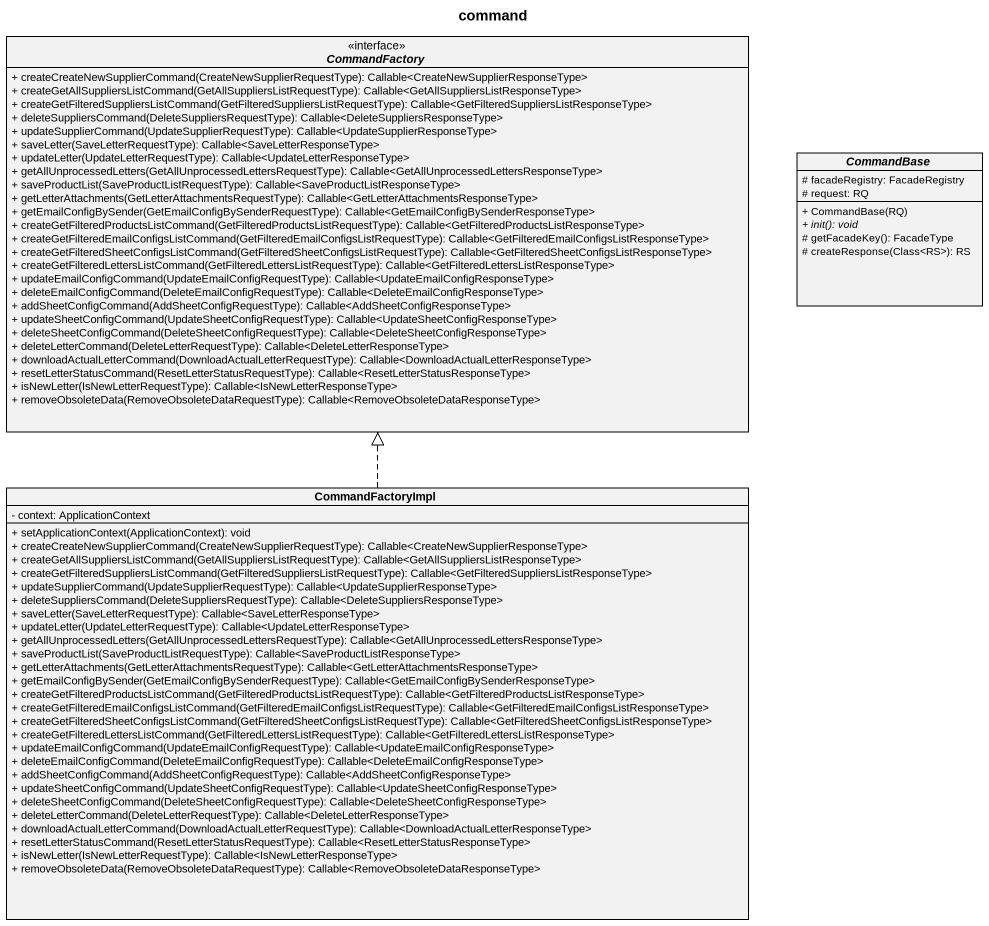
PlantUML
@startuml
title command
hide circle
hide empty members
skinparam classAttributeIconSize 0
interface CommandFactory <<interface>> {
  + createCreateNewSupplierCommand(CreateNewSupplierRequestType): Callable<CreateNewSupplierResponseType>
  + createGetAllSuppliersListCommand(GetAllSuppliersListRequestType): Callable<GetAllSuppliersListResponseType>
  + createGetFilteredSuppliersListCommand(GetFilteredSuppliersListRequestType): Callable<GetFilteredSuppliersListResponseType>
  + deleteSuppliersCommand(DeleteSuppliersRequestType): Callable<DeleteSuppliersResponseType>
  + updateSupplierCommand(UpdateSupplierRequestType): Callable<UpdateSupplierResponseType>
  + saveLetter(SaveLetterRequestType): Callable<SaveLetterResponseType>
  + updateLetter(UpdateLetterRequestType): Callable<UpdateLetterResponseType>
  + getAllUnprocessedLetters(GetAllUnprocessedLettersRequestType): Callable<GetAllUnprocessedLettersResponseType>
  + saveProductList(SaveProductListRequestType): Callable<SaveProductListResponseType>
  + getLetterAttachments(GetLetterAttachmentsRequestType): Callable<GetLetterAttachmentsResponseType>
  + getEmailConfigBySender(GetEmailConfigBySenderRequestType): Callable<GetEmailConfigBySenderResponseType>
  + createGetFilteredProductsListCommand(GetFilteredProductsListRequestType): Callable<GetFilteredProductsListResponseType>
  + createGetFilteredEmailConfigsListCommand(GetFilteredEmailConfigsListRequestType): Callable<GetFilteredEmailConfigsListResponseType>
  + createGetFilteredSheetConfigsListCommand(GetFilteredSheetConfigsListRequestType): Callable<GetFilteredSheetConfigsListResponseType>
  + createGetFilteredLettersListCommand(GetFilteredLettersListRequestType): Callable<GetFilteredLettersListResponseType>
  + updateEmailConfigCommand(UpdateEmailConfigRequestType): Callable<UpdateEmailConfigResponseType>
  + deleteEmailConfigCommand(DeleteEmailConfigRequestType): Callable<DeleteEmailConfigResponseType>
  + addSheetConfigCommand(AddSheetConfigRequestType): Callable<AddSheetConfigResponseType>
  + updateSheetConfigCommand(UpdateSheetConfigRequestType): Callable<UpdateSheetConfigResponseType>
  + deleteSheetConfigCommand(DeleteSheetConfigRequestType): Callable<DeleteSheetConfigResponseType>
  + deleteLetterCommand(DeleteLetterRequestType): Callable<DeleteLetterResponseType>
  + downloadActualLetterCommand(DownloadActualLetterRequestType): Callable<DownloadActualLetterResponseType>
  + resetLetterStatusCommand(ResetLetterStatusRequestType): Callable<ResetLetterStatusResponseType>
  + isNewLetter(IsNewLetterRequestType): Callable<IsNewLetterResponseType>
  + removeObsoleteData(RemoveObsoleteDataRequestType): Callable<RemoveObsoleteDataResponseType>
}
abstract class CommandBase {
  # facadeRegistry: FacadeRegistry
  # request: RQ
  + CommandBase(RQ)
  {abstract} + init(): void
  # getFacadeKey(): FacadeType
  # createResponse(Class<RS>): RS
}
class CommandFactoryImpl {
  - context: ApplicationContext
  + setApplicationContext(ApplicationContext): void
  + createCreateNewSupplierCommand(CreateNewSupplierRequestType): Callable<CreateNewSupplierResponseType>
  + createGetAllSuppliersListCommand(GetAllSuppliersListRequestType): Callable<GetAllSuppliersListResponseType>
  + createGetFilteredSuppliersListCommand(GetFilteredSuppliersListRequestType): Callable<GetFilteredSuppliersListResponseType>
  + updateSupplierCommand(UpdateSupplierRequestType): Callable<UpdateSupplierResponseType>
  + deleteSuppliersCommand(DeleteSuppliersRequestType): Callable<DeleteSuppliersResponseType>
  + saveLetter(SaveLetterRequestType): Callable<SaveLetterResponseType>
  + updateLetter(UpdateLetterRequestType): Callable<UpdateLetterResponseType>
  + getAllUnprocessedLetters(GetAllUnprocessedLettersRequestType): Callable<GetAllUnprocessedLettersResponseType>
  + saveProductList(SaveProductListRequestType): Callable<SaveProductListResponseType>
  + getLetterAttachments(GetLetterAttachmentsRequestType): Callable<GetLetterAttachmentsResponseType>
  + getEmailConfigBySender(GetEmailConfigBySenderRequestType): Callable<GetEmailConfigBySenderResponseType>
  + createGetFilteredProductsListCommand(GetFilteredProductsListRequestType): Callable<GetFilteredProductsListResponseType>
  + createGetFilteredEmailConfigsListCommand(GetFilteredEmailConfigsListRequestType): Callable<GetFilteredEmailConfigsListResponseType>
  + createGetFilteredSheetConfigsListCommand(GetFilteredSheetConfigsListRequestType): Callable<GetFilteredSheetConfigsListResponseType>
  + createGetFilteredLettersListCommand(GetFilteredLettersListRequestType): Callable<GetFilteredLettersListResponseType>
  + updateEmailConfigCommand(UpdateEmailConfigRequestType): Callable<UpdateEmailConfigResponseType>
  + deleteEmailConfigCommand(DeleteEmailConfigRequestType): Callable<DeleteEmailConfigResponseType>
  + addSheetConfigCommand(AddSheetConfigRequestType): Callable<AddSheetConfigResponseType>
  + updateSheetConfigCommand(UpdateSheetConfigRequestType): Callable<UpdateSheetConfigResponseType>
  + deleteSheetConfigCommand(DeleteSheetConfigRequestType): Callable<DeleteSheetConfigResponseType>
  + deleteLetterCommand(DeleteLetterRequestType): Callable<DeleteLetterResponseType>
  + downloadActualLetterCommand(DownloadActualLetterRequestType): Callable<DownloadActualLetterResponseType>
  + resetLetterStatusCommand(ResetLetterStatusRequestType): Callable<ResetLetterStatusResponseType>
  + isNewLetter(IsNewLetterRequestType): Callable<IsNewLetterResponseType>
  + removeObsoleteData(RemoveObsoleteDataRequestType): Callable<RemoveObsoleteDataResponseType>
}
CommandFactoryImpl .up.|> CommandFactory
@enduml
